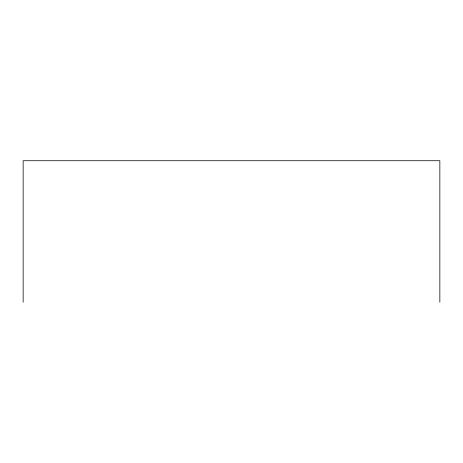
<?xml version="1.0" encoding="UTF-8"?>
<svg xmlns="http://www.w3.org/2000/svg" width="463" height="463" viewBox="0 0 463 463"><rect width="100%" height="100%" fill="white"/><g stroke="black" fill="none" stroke-linecap="round" stroke-linejoin="round"><path stroke-width="0.69" d="M439.85 302.275L439.85 160.725L23.15 160.725L23.15 302.275"/></g></svg>
